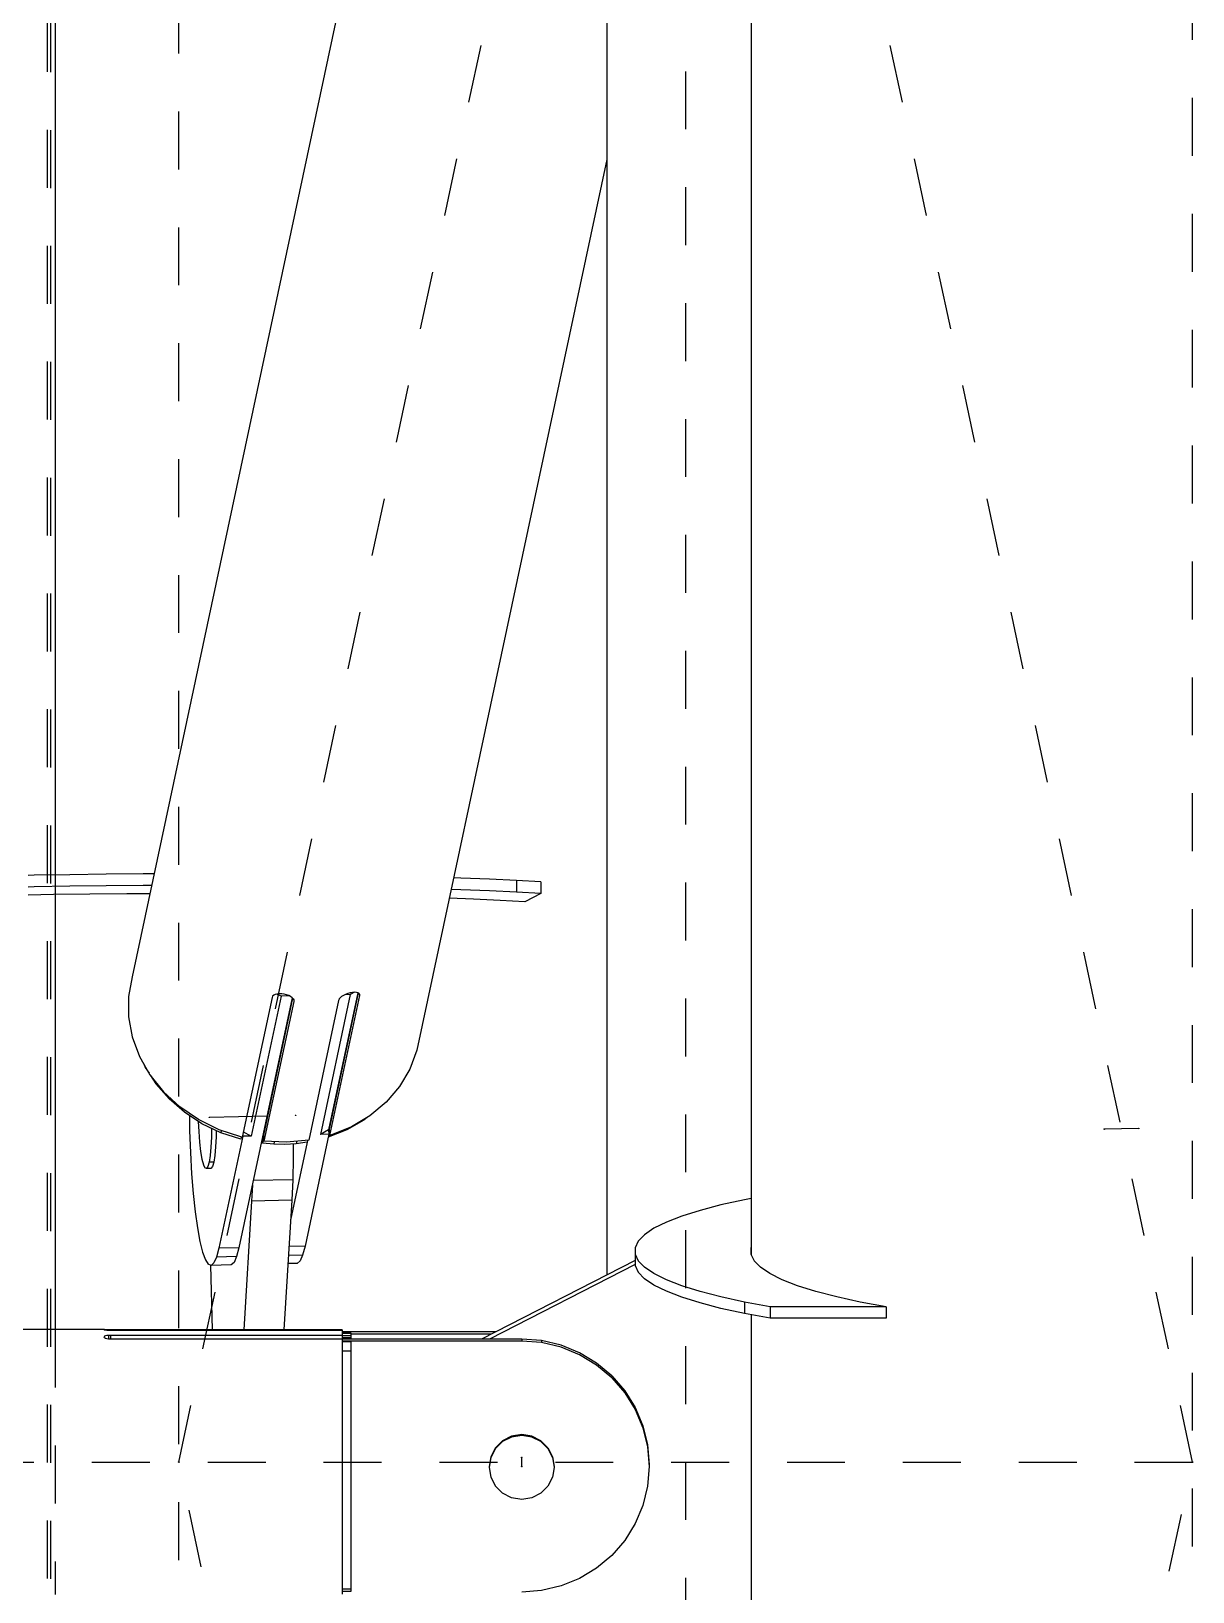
# Model space of a CAD drawing. Header units: millimetres. Extents: x 149919 to 150445, y 136651 to 136866.
# Drawn here: x 150263.509 to 150265.514, y 136700.952 to 136703.645 of the extents above; entities that cross this region are included whole.
import ezdxf

# ---------------------------------------------------------------- set-up
doc = ezdxf.new("R2010")
doc.units = ezdxf.units.MM
doc.header["$LTSCALE"] = 0.25
for name, pattern in [('CENTER', [50.8, 31.75, -6.35, 6.35, -6.35]), ('XKITLINE00', [0]), ('XKITLINE02', [4, 2, -2])]:
    doc.linetypes.add(name, pattern=pattern)

# ---------------------------------------------------------------- blocks, each defined once
blk = doc.blocks.new('çatıı')
at = {"color": 8, "linetype": 'CENTER'}
for p, q in [((12195, 4763.35), (12195, 6431.43)), ((12195, 5080.27), (12370, 5900.27)), ((12370, 3985.69), (12370, 5629.8)), ((12282.5, 4670.27), (12282.5, 5490.27)), ((12370, 5080.27), (12282.5, 5490.27)), ((12200.29, 5139.77), (12215.16, 5140.11)), ((12360.7, 5137.85), (12354.75, 5137.72)), ((11840, 5080.27), (12370, 5080.27)), ((12370, 4260.27), (12195, 5080.27)), ((12254.2, 5079.49), (12254.2, 5081.06)), ((12282.5, 4670.27), (12370, 5080.27))]:
    blk.add_line(p, q, dxfattribs=at)
at = {"color": 8, "linetype": 'XKITLINE00'}
for p, q in [((12293.8, 5629.8), (12293.8, 5116.07)), ((12253.6, 5476.46), (12186.93, 5164.02)), ((12268.91, 5413.7), (12268.91, 5112.58)), ((12268.91, 5305.04), (12236.1, 5151.35)), ((12170.06, 5181.53), (12168.98, 5181.51)), ((12170.06, 5179.53), (12168.98, 5179.51)), ((12176.18, 5181.63), (12170.06, 5181.53)), ((12176.18, 5179.63), (12170.06, 5179.53)), ((12182.45, 5181.71), (12176.18, 5181.63)), ((12182.45, 5179.71), (12176.18, 5179.63)), ((12188.83, 5181.76), (12182.45, 5181.71)), ((12188.83, 5179.76), (12182.45, 5179.71)), ((12190.71, 5181.76), (12188.83, 5181.76)), ((12190.29, 5179.76), (12188.83, 5179.76)), ((12243.66, 5181.05), (12242.45, 5181.09)), ((12248.66, 5180.85), (12243.66, 5181.05)), ((12253.29, 5180.63), (12248.66, 5180.85)), ((12257.52, 5180.4), (12253.29, 5180.63)), ((12253.29, 5180.63), (12253.29, 5178.64)), ((12257.52, 5180.4), (12257.52, 5178.4)), ((12173.37, 5178.2), (12168.98, 5178.13)), ((12179.64, 5178.28), (12173.37, 5178.2)), ((12186.02, 5178.32), (12179.64, 5178.28)), ((12189.98, 5178.34), (12186.02, 5178.32)), ((12245.85, 5177.42), (12241.7, 5177.58)), ((12243.66, 5179.05), (12242.03, 5179.1)), ((12248.66, 5178.85), (12243.66, 5179.05)), ((12250.48, 5177.2), (12245.85, 5177.42)), ((12253.29, 5178.64), (12248.66, 5178.85)), ((12254.71, 5176.97), (12250.48, 5177.2)), ((12257.52, 5178.4), (12253.29, 5178.64)), ((12257.52, 5178.4), (12254.71, 5176.97)), ((12186.93, 5164.02), (12186.32, 5160.61)), ((12186.32, 5160.61), (12186.34, 5157.13)), ((12214.59, 5160.37), (12205.39, 5117.27)), ((12211.12, 5160.46), (12205.96, 5136.32)), ((12212.66, 5160.69), (12207.5, 5136.54)), ((12214.65, 5160.31), (12209.6, 5136.68)), ((12211.2, 5160.65), (12211.12, 5160.46)), ((12211.38, 5160.82), (12211.2, 5160.65)), ((12211.64, 5160.94), (12211.38, 5160.82)), ((12211.97, 5161.03), (12211.64, 5160.94)), ((12212.66, 5160.69), (12211.94, 5161.02)), ((12212.35, 5161.07), (12211.97, 5161.03)), ((12212.76, 5161.06), (12212.35, 5161.07)), ((12214.07, 5160.72), (12212.66, 5160.69)), ((12213.18, 5161.01), (12212.76, 5161.06)), ((12213.59, 5160.91), (12213.18, 5161.01)), ((12213.97, 5160.77), (12213.59, 5160.91)), ((12214.3, 5160.6), (12213.97, 5160.77)), ((12214.57, 5160.4), (12214.3, 5160.6)), ((12214.57, 5160.4), (12214.75, 5160.19)), ((12224.61, 5160.95), (12219.46, 5136.81)), ((12225.9, 5161.26), (12220.84, 5137.58)), ((12225.95, 5161.24), (12220.93, 5137.73)), ((12226.18, 5160.8), (12221.03, 5136.65)), ((12222.85, 5160.37), (12222.71, 5160.19)), ((12223.1, 5160.59), (12222.85, 5160.37)), ((12223.41, 5160.8), (12223.1, 5160.59)), ((12223.78, 5160.99), (12223.41, 5160.8)), ((12224.61, 5160.95), (12223.67, 5160.93)), ((12224.17, 5161.14), (12223.78, 5160.99)), ((12224.58, 5161.26), (12224.17, 5161.14)), ((12224.97, 5161.33), (12224.58, 5161.26)), ((12225.33, 5161.36), (12224.61, 5160.95)), ((12225.34, 5161.36), (12224.97, 5161.33)), ((12225.66, 5161.33), (12225.34, 5161.36)), ((12225.91, 5161.26), (12225.66, 5161.33)), ((12226.09, 5161.14), (12225.91, 5161.26)), ((12226.09, 5161.14), (12226.18, 5160.99)), ((12226.18, 5160.99), (12226.18, 5160.8)), ((12214.86, 5159.78), (12209.7, 5135.63)), ((12214.75, 5160.19), (12214.83, 5160.02)), ((12214.83, 5160.02), (12214.85, 5159.98)), ((12214.85, 5159.98), (12214.86, 5159.78)), ((12222.59, 5159.95), (12217.43, 5135.8)), ((12222.68, 5160.15), (12222.59, 5159.95)), ((12222.71, 5160.19), (12222.68, 5160.15)), ((12186.34, 5157.13), (12186.97, 5153.65)), ((12186.97, 5153.65), (12188.21, 5150.28)), ((12188.21, 5150.28), (12190.02, 5147.09)), ((12236.1, 5151.35), (12234.89, 5148.09)), ((12188.96, 5148.97), (12189.21, 5148.39)), ((12189.21, 5148.39), (12189.86, 5147.38)), ((12190.02, 5147.09), (12192.37, 5144.16)), ((12190.13, 5146.96), (12191.04, 5145.54)), ((12234.89, 5148.09), (12233.11, 5145.07)), ((12191.04, 5145.54), (12193.31, 5142.93)), ((12195.18, 5141.57), (12192.37, 5144.16)), ((12233.11, 5145.07), (12230.79, 5142.36)), ((12195.97, 5140.63), (12193.31, 5142.93)), ((12198.4, 5139.37), (12195.18, 5141.57)), ((12230.79, 5142.36), (12228, 5140.03)), ((12198.97, 5138.67), (12195.97, 5140.63)), ((12196.82, 5140.07), (12196.86, 5137.42)), ((12198.37, 5139.06), (12198.45, 5137.31)), ((12201.94, 5137.62), (12198.4, 5139.37)), ((12226.97, 5139.29), (12224.01, 5137.6)), ((12228, 5140.03), (12224.8, 5138.13)), ((12227.58, 5139.78), (12226.97, 5139.29)), ((12196.86, 5137.42), (12197, 5133.68)), ((12198.45, 5137.31), (12198.59, 5135.48)), ((12202.23, 5137.11), (12198.97, 5138.67)), ((12200.64, 5136.36), (12200.55, 5134.63)), ((12200.66, 5137.86), (12200.64, 5136.36)), ((12201.43, 5136.38), (12201.34, 5134.65)), ((12201.45, 5137.49), (12201.43, 5136.38)), ((12206.04, 5136.51), (12201.92, 5117.2)), ((12205.71, 5136.37), (12201.94, 5137.62)), ((12202.31, 5137.49), (12202.23, 5137.11)), ((12205.7, 5135.98), (12202.23, 5137.11)), ((12205.78, 5136.35), (12205.7, 5135.98)), ((12205.96, 5136.32), (12205.71, 5136.37)), ((12206.03, 5136.64), (12206.04, 5136.51)), ((12207.5, 5136.54), (12206.04, 5136.51)), ((12207.5, 5136.54), (12206.15, 5137.18)), ((12209.64, 5136.25), (12209.44, 5135.28)), ((12209.58, 5136.91), (12209.64, 5136.25)), ((12209.6, 5136.68), (12209.7, 5135.63)), ((12220.91, 5136.84), (12216.79, 5117.53)), ((12220.84, 5137.58), (12219.46, 5136.81)), ((12220.91, 5136.84), (12219.46, 5136.81)), ((12224.01, 5137.6), (12220.81, 5136.33)), ((12220.84, 5137.58), (12220.91, 5136.84)), ((12220.97, 5137.28), (12220.9, 5136.96)), ((12220.91, 5137.91), (12220.97, 5137.28)), ((12220.93, 5137.73), (12221.03, 5136.65)), ((12221.27, 5136.71), (12221.03, 5136.65)), ((12224.8, 5138.13), (12221.27, 5136.71)), ((12224.06, 5137.83), (12224.01, 5137.6)), ((12197, 5133.68), (12197.21, 5130.04)), ((12198.59, 5135.48), (12198.77, 5133.87)), ((12198.77, 5133.87), (12198.99, 5132.55)), ((12200.55, 5134.63), (12200.41, 5133.15)), ((12201.34, 5134.65), (12201.2, 5133.17)), ((12209.38, 5135.95), (12209.44, 5135.28)), ((12211.38, 5135.12), (12209.44, 5135.28)), ((12213.59, 5135.45), (12209.7, 5135.63)), ((12211.48, 5135.55), (12211.38, 5135.12)), ((12213.33, 5135.1), (12211.38, 5135.12)), ((12215.26, 5135.21), (12213.33, 5135.1)), ((12217.43, 5135.8), (12213.59, 5135.45)), ((12217.16, 5135.45), (12214.3, 5122.02)), ((12214.77, 5135.18), (12214.77, 5132.78)), ((12215.35, 5135.61), (12215.26, 5135.21)), ((12217.17, 5135.45), (12215.26, 5135.21)), ((12217.24, 5135.79), (12217.17, 5135.45)), ((12198.99, 5132.55), (12199.24, 5131.59)), ((12199.24, 5131.59), (12199.5, 5131.04)), ((12199.76, 5130.92), (12199.5, 5131.04)), ((12200, 5131.25), (12199.76, 5130.92)), ((12200.55, 5130.94), (12199.76, 5130.92)), ((12200.22, 5132.01), (12200, 5131.25)), ((12200.41, 5133.15), (12200.22, 5132.01)), ((12201.02, 5132.03), (12200.22, 5132.01)), ((12200.8, 5131.27), (12200.55, 5130.94)), ((12201.02, 5132.03), (12200.8, 5131.27)), ((12201.2, 5133.17), (12201.02, 5132.03)), ((12214.77, 5132.78), (12214.67, 5129)), ((12197.21, 5130.04), (12197.49, 5126.62)), ((12207.7, 5128.07), (12207.57, 5125.31)), ((12214.67, 5129), (12207.86, 5128.85)), ((12214.67, 5129), (12214.51, 5125.47)), ((12197.49, 5126.62), (12197.82, 5123.47)), ((12207.57, 5125.31), (12206.23, 5103.07)), ((12214.51, 5125.47), (12207.57, 5125.31)), ((12214.51, 5125.47), (12213.16, 5103.07)), ((12292.65, 5125.53), (12288.59, 5124.64)), ((12293.8, 5125.74), (12292.65, 5125.53)), ((12197.82, 5123.47), (12198.21, 5120.69)), ((12281.83, 5122.71), (12279.18, 5121.68)), ((12284.98, 5123.7), (12281.83, 5122.71)), ((12288.59, 5124.64), (12284.98, 5123.7)), ((12198.21, 5120.69), (12198.65, 5118.34)), ((12277.03, 5120.61), (12275.4, 5119.51)), ((12279.18, 5121.68), (12277.03, 5120.61)), ((12198.65, 5118.34), (12199.11, 5116.48)), ((12201.92, 5117.2), (12201.51, 5115.64)), ((12205.39, 5117.27), (12201.92, 5117.2)), ((12205.39, 5117.27), (12204.98, 5115.72)), ((12216.79, 5117.53), (12214.02, 5117.46)), ((12216.79, 5117.53), (12216.38, 5115.97)), ((12274.31, 5118.4), (12273.76, 5117.27)), ((12273.76, 5117.27), (12273.76, 5116.13)), ((12275.4, 5119.51), (12274.31, 5118.4)), ((12293.8, 5117.33), (12293.76, 5117.27)), ((12293.76, 5117.27), (12293.76, 5116.13)), ((12199.11, 5116.48), (12199.6, 5115.15)), ((12199.6, 5115.15), (12200.09, 5114.4)), ((12201.06, 5114.64), (12200.59, 5114.22)), ((12201.51, 5115.64), (12201.06, 5114.64)), ((12204.98, 5115.72), (12201.51, 5115.64)), ((12204.53, 5114.72), (12204.06, 5114.3)), ((12204.98, 5115.72), (12204.53, 5114.72)), ((12215.46, 5114.55), (12213.85, 5114.52)), ((12216.38, 5115.97), (12213.93, 5115.92)), ((12215.93, 5114.97), (12215.46, 5114.55)), ((12216.38, 5115.97), (12215.93, 5114.97)), ((12273.76, 5115.07), (12247.27, 5101.5)), ((12273.76, 5116.13), (12273.76, 5114.17)), ((12273.76, 5116.13), (12274.31, 5115)), ((12274.31, 5115), (12275.4, 5113.89)), ((12293.76, 5116.13), (12294.31, 5115)), ((12294.31, 5115), (12295.4, 5113.89)), ((12200.59, 5114.22), (12200.09, 5114.4)), ((12200.46, 5114.27), (12200.78, 5103.07)), ((12204.06, 5114.3), (12200.59, 5114.22)), ((12273.76, 5114.37), (12248.64, 5101.5)), ((12273.76, 5114.17), (12274.31, 5113.04)), ((12274.31, 5113.04), (12275.4, 5111.92)), ((12277.03, 5112.79), (12275.4, 5113.89)), ((12277.03, 5110.82), (12275.4, 5111.92)), ((12279.18, 5111.72), (12277.03, 5112.79)), ((12297.03, 5112.79), (12295.4, 5113.89)), ((12299.18, 5111.72), (12297.03, 5112.79)), ((12279.18, 5109.75), (12277.03, 5110.82)), ((12281.83, 5110.69), (12279.18, 5111.72)), ((12281.83, 5108.72), (12279.18, 5109.75)), ((12284.98, 5109.7), (12281.83, 5110.69)), ((12288.59, 5108.76), (12284.98, 5109.7)), ((12301.83, 5110.69), (12299.18, 5111.72)), ((12304.98, 5109.7), (12301.83, 5110.69)), ((12308.59, 5108.76), (12304.98, 5109.7)), ((12284.98, 5107.73), (12281.83, 5108.72)), ((12288.59, 5106.79), (12284.98, 5107.73)), ((12292.65, 5107.87), (12288.59, 5108.76)), ((12292.65, 5105.91), (12288.59, 5106.79)), ((12292.65, 5107.87), (12292.65, 5105.91)), ((12297.11, 5107.06), (12292.65, 5107.87)), ((12297.11, 5107.06), (12297.11, 5105.09)), ((12317.11, 5107.06), (12297.11, 5107.06)), ((12312.65, 5107.87), (12308.59, 5108.76)), ((12317.11, 5107.06), (12312.65, 5107.87)), ((12317.11, 5107.06), (12317.11, 5105.09)), ((12297.11, 5105.09), (12292.65, 5105.91)), ((12293.8, 5105.7), (12293.8, 5050.39)), ((12317.11, 5105.09), (12297.11, 5105.09)), ((12182.19, 5103.12), (12027.8, 5103.12)), ((12182.19, 5103.12), (12182.11, 5103.1)), ((12182.11, 5103.1), (12182.11, 5103.07)), ((12182.19, 5103.04), (12182.11, 5103.07)), ((12182.19, 5101.97), (12182.11, 5101.9)), ((12182.11, 5101.9), (12182.11, 5101.81)), ((12182.19, 5101.73), (12182.11, 5101.81)), ((12182.36, 5103.1), (12182.19, 5103.12)), ((12182.36, 5103.02), (12182.19, 5103.04)), ((12182.36, 5102.04), (12182.19, 5101.97)), ((12182.36, 5101.62), (12182.19, 5101.73)), ((12182.6, 5103.08), (12182.36, 5103.1)), ((12182.6, 5103), (12182.36, 5103.02)), ((12182.6, 5102.1), (12182.36, 5102.04)), ((12182.6, 5101.53), (12182.36, 5101.62)), ((12182.89, 5103.07), (12182.6, 5103.08)), ((12182.89, 5102.99), (12182.6, 5103)), ((12182.89, 5102.13), (12182.6, 5102.1)), ((12182.89, 5101.47), (12182.6, 5101.53)), ((12182.89, 5103.07), (12182.89, 5102.99)), ((12183.2, 5103.07), (12182.89, 5103.07)), ((12183.2, 5102.98), (12182.89, 5102.99)), ((12183.2, 5102.14), (12182.89, 5102.13)), ((12182.89, 5102.13), (12182.89, 5101.47)), ((12183.2, 5101.46), (12182.89, 5101.47)), ((12183.2, 5103.07), (12183.2, 5102.98)), ((12223.2, 5103.07), (12183.2, 5103.07)), ((12223.2, 5102.98), (12183.2, 5102.98)), ((12223.2, 5102.14), (12183.2, 5102.14)), ((12183.2, 5102.14), (12183.2, 5101.51)), ((12254.2, 5101.5), (12183.2, 5101.5)), ((12183.2, 5101.5), (12183.2, 5101.46)), ((12223.2, 5101.46), (12183.2, 5101.46)), ((12223.2, 5103.07), (12223.2, 5102.98)), ((12223.2, 5102.98), (12223.2, 5101.51)), ((12249.67, 5102.72), (12223.2, 5102.72)), ((12224.7, 5102.57), (12223.2, 5102.57)), ((12224.7, 5102.46), (12223.2, 5102.46)), ((12224.7, 5102.04), (12223.2, 5102.04)), ((12223.2, 5101.73), (12223.2, 5101.51)), ((12224.7, 5101.73), (12223.2, 5101.73)), ((12223.2, 5101.46), (12223.2, 5065.56)), ((12254.2, 5101.14), (12223.2, 5101.14)), ((12224.7, 5102.57), (12224.7, 5101.51)), ((12248.98, 5102.37), (12224.7, 5102.37)), ((12257.64, 5101.23), (12254.2, 5101.5)), ((12254.2, 5101.5), (12254.2, 5101.14)), ((12257.64, 5100.88), (12254.2, 5101.14)), ((12260.99, 5100.44), (12257.64, 5101.23)), ((12257.64, 5101.23), (12257.64, 5100.88)), ((12224.7, 5101), (12223.2, 5101)), ((12224.7, 5099.4), (12223.2, 5099.4)), ((12224.7, 5101), (12224.7, 5059.29)), ((12260.99, 5100.08), (12257.64, 5100.88)), ((12264.18, 5099.13), (12260.99, 5100.44)), ((12264.18, 5098.78), (12260.99, 5100.08)), ((12267.13, 5097.36), (12264.18, 5099.13)), ((12267.13, 5097.01), (12264.18, 5098.78)), ((12269.75, 5095.15), (12267.13, 5097.36)), ((12269.75, 5094.8), (12267.13, 5097.01)), ((12269.75, 5095.15), (12271.99, 5092.57)), ((12269.75, 5094.8), (12271.99, 5092.22)), ((12271.99, 5092.57), (12273.8, 5089.67)), ((12271.99, 5092.22), (12273.8, 5089.32)), ((12273.8, 5089.67), (12275.12, 5086.53)), ((12273.8, 5089.32), (12275.12, 5086.18)), ((12254.2, 5085), (12252.46, 5084.73)), ((12254.2, 5084.86), (12252.46, 5084.59)), ((12254.2, 5085), (12254.2, 5084.86)), ((12255.93, 5084.73), (12254.2, 5085)), ((12255.93, 5084.59), (12254.2, 5084.86)), ((12275.12, 5086.53), (12275.92, 5083.22)), ((12275.12, 5086.18), (12275.92, 5082.87)), ((12249.66, 5082.73), (12248.87, 5081.19)), ((12249.66, 5082.59), (12248.87, 5081.05)), ((12250.9, 5083.95), (12249.66, 5082.73)), ((12250.9, 5083.81), (12249.66, 5082.59)), ((12252.46, 5084.73), (12250.9, 5083.95)), ((12252.46, 5084.59), (12250.9, 5083.81)), ((12257.49, 5083.95), (12255.93, 5084.73)), ((12257.49, 5083.81), (12255.93, 5084.59)), ((12258.73, 5082.73), (12257.49, 5083.95)), ((12258.73, 5082.59), (12257.49, 5083.81)), ((12258.73, 5082.73), (12259.52, 5081.19)), ((12258.73, 5082.59), (12259.52, 5081.05)), ((12275.92, 5083.22), (12276.2, 5079.84)), ((12275.92, 5082.87), (12276.2, 5079.49)), ((12248.87, 5081.19), (12248.6, 5079.49)), ((12248.87, 5081.05), (12248.6, 5079.35)), ((12248.6, 5079.49), (12248.6, 5079.35)), ((12259.52, 5081.19), (12259.8, 5079.49)), ((12259.52, 5081.05), (12259.8, 5079.35)), ((12259.8, 5079.49), (12259.8, 5079.35)), ((12276.2, 5079.49), (12275.92, 5076.1)), ((12276.2, 5079.84), (12276.2, 5079.49)), ((12248.6, 5079.35), (12248.87, 5077.64)), ((12248.87, 5077.64), (12249.66, 5076.1)), ((12259.52, 5077.64), (12258.73, 5076.1)), ((12259.8, 5079.35), (12259.52, 5077.64)), ((12250.9, 5074.88), (12249.66, 5076.1)), ((12252.46, 5074.1), (12250.9, 5074.88)), ((12254.2, 5073.83), (12252.46, 5074.1)), ((12255.93, 5074.1), (12254.2, 5073.83)), ((12257.49, 5074.88), (12255.93, 5074.1)), ((12258.73, 5076.1), (12257.49, 5074.88)), ((12275.92, 5076.1), (12275.12, 5072.79)), ((12275.12, 5072.79), (12273.8, 5069.65)), ((12273.8, 5069.65), (12271.99, 5066.75)), ((12271.99, 5066.75), (12269.75, 5064.17)), ((12223.2, 5065.56), (12223.2, 5057.48)), ((12269.75, 5064.17), (12267.13, 5061.96)), ((12267.13, 5061.96), (12264.18, 5060.19)), ((12224.7, 5058.33), (12223.2, 5058.33)), ((12224.7, 5057.94), (12223.2, 5057.94)), ((12224.7, 5059.29), (12224.7, 5058.33)), ((12224.7, 5058.33), (12224.7, 5057.94)), ((12257.64, 5058.09), (12254.2, 5057.83)), ((12260.99, 5058.89), (12257.64, 5058.09)), ((12264.18, 5060.19), (12260.99, 5058.89))]:
    blk.add_line(p, q, dxfattribs=at)
at = {"color": 116, "linetype": 'XKITLINE02', "true_color": 0x136734}
for p, q in [((12172.3, 5550.18), (12172.3, 4297.68)), ((12172.83, 5550.14), (12172.83, 4298.1)), ((12173.68, 5103.12), (12173.68, 5057.42))]:
    blk.add_line(p, q, dxfattribs=at)
at = {"color": 7, "linetype": 'XKITLINE00'}
blk.add_line((12173.68, 5550.19), (12173.68, 5103.12), dxfattribs=at)
at = {"color": 8, "linetype": 'XKITLINE00'}
for centre in [(12200.29, 5139.77), (12215.16, 5140.11), (12354.75, 5137.72), (12360.7, 5137.85), (12195, 5080.27), (12195, 5080.27), (12254.2, 5081.06), (12254.2, 5079.49), (12370, 5080.27), (12370, 5080.27), (12370, 5080.27)]:
    blk.add_circle(centre, 0.05, dxfattribs=at)

msp = doc.modelspace()

# ---------------------------------------------------------------- block references
at = {"xscale": 0.009999943142843078, "yscale": 0.009999943142843078, "zscale": 0.009999943142843078}
msp.add_blockref('çatıı', (150141.8141, 136650.3731), dxfattribs=at)

doc.saveas('drawing.dxf')
